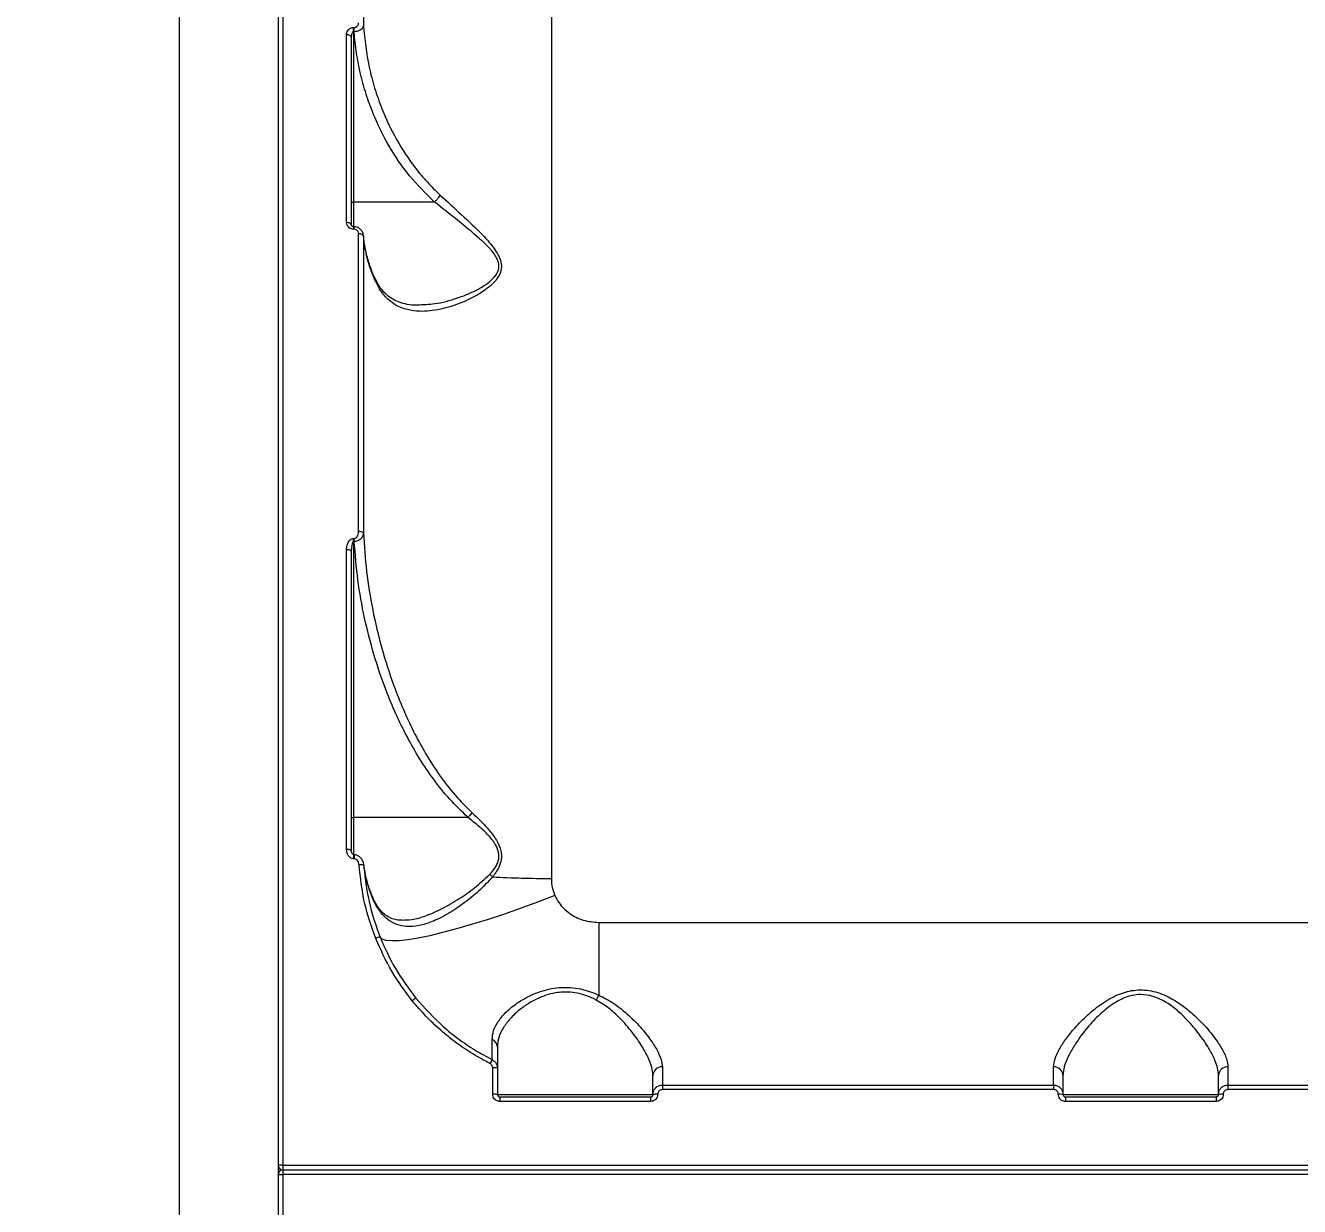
# Model space of a CAD drawing. Header units: millimetres. Extents: x -7735 to 7893, y -6545 to 6034.
# Drawn here: x -2533.8 to -2263.5, y -2176.6 to -1926 of the extents above; entities that cross this region are included whole.
import ezdxf

# ---------------------------------------------------------------- set-up
doc = ezdxf.new("R2010")
doc.units = ezdxf.units.MM
for name, color, linetype in [('DIKOM_ОБЪЕКТ', 7, 'Continuous'), ('DIKOM_РАЗМЕР_ЗОНА', 7, 'Continuous'), ('DIKOM_РАЗМЕР_ОБЪЕКТА', 7, 'Continuous')]:
    doc.layers.add(name, color=color, linetype=linetype)
doc.styles.add('style1', font='arial.ttf', dxfattribs={"width": 0.8})
doc.dimstyles.new('1-50', dxfattribs={"dimtxt": 300, "dimasz": 200, "dimexe": 100, "dimexo": 0, "dimgap": 100, "dimtad": 1, "dimtxsty": 'style1', "dimcen": 200, "dimclrd": 7, "dimclre": 7, "dimclrt": 7, "dimadec": 1, "dimazin": 2, "dimtfac": 1, "dimtmove": 0, "dimatfit": 2, "dimfxl": 0, "dimlwd": 25, "dimlwe": 18, "dimarcsym": 0})

# ---------------------------------------------------------------- blocks, each defined once
blk = doc.blocks.new('*D0')
at = {"layer": 'Defpoints', "color": 0, "transparency": 16777216}
for p in [(5893.22, 882.1), (-4595.74, 266.13), (5893.22, -5840.17)]:
    blk.add_point(p, dxfattribs=at)
at = {"layer": 'DIKOM_РАЗМЕР_ОБЪЕКТА', "color": 7, "lineweight": 18, "transparency": 16777216}
for p, q in [((5893.22, 882.1), (5893.22, -5940.17)), ((-4595.74, 266.13), (-4595.74, -5940.17))]:
    blk.add_line(p, q, dxfattribs=at)
at = {"layer": 'DIKOM_РАЗМЕР_ОБЪЕКТА', "color": 7, "lineweight": 25, "transparency": 16777216}
blk.add_line((-4395.74, -5840.17), (5693.22, -5840.17), dxfattribs=at)
at = {"layer": 'DIKOM_РАЗМЕР_ОБЪЕКТА', "color": 7, "transparency": 16777216}
for points in [[(-4395.74, -5806.84), (-4395.74, -5873.51), (-4595.74, -5840.17)], [(5693.22, -5806.84), (5693.22, -5873.51), (5893.22, -5840.17)]]:
    blk.add_solid(points, dxfattribs=at)
at = {"layer": 'DIKOM_РАЗМЕР_ОБЪЕКТА', "color": 7, "transparency": 16777216, "insert": (648.74, -5587), "char_height": 300, "attachment_point": 5, "style": 'style1'}
blk.add_mtext('10450', dxfattribs=at)
blk = doc.blocks.new('*D1')
at = {"layer": 'Defpoints', "color": 0, "transparency": 16777216}
for p in [(-1659.72, 4539.04), (-6635.97, -4006.79), (-1659.72, -4006.79)]:
    blk.add_point(p, dxfattribs=at)
at = {"layer": 'DIKOM_РАЗМЕР_ОБЪЕКТА', "color": 7, "lineweight": 18, "transparency": 16777216}
for p, q in [((-1659.72, 4539.04), (-6735.97, 4539.04)), ((-1659.72, -4006.79), (-6735.97, -4006.79))]:
    blk.add_line(p, q, dxfattribs=at)
at = {"layer": 'DIKOM_РАЗМЕР_ОБЪЕКТА', "color": 7, "lineweight": 25, "transparency": 16777216}
blk.add_line((-6635.97, 4339.04), (-6635.97, -3806.79), dxfattribs=at)
at = {"layer": 'DIKOM_РАЗМЕР_ОБЪЕКТА', "color": 7, "transparency": 16777216}
for points in [[(-6669.31, 4339.04), (-6602.64, 4339.04), (-6635.97, 4539.04)], [(-6669.31, -3806.79), (-6602.64, -3806.79), (-6635.97, -4006.79)]]:
    blk.add_solid(points, dxfattribs=at)
at = {"layer": 'DIKOM_РАЗМЕР_ОБЪЕКТА', "color": 7, "transparency": 16777216, "insert": (-6889.14, 266.13), "char_height": 300, "attachment_point": 5, "rotation": 90, "style": 'style1'}
blk.add_mtext('8550', dxfattribs=at)
blk = doc.blocks.new('*D2')
at = {"layer": 'Defpoints', "color": 0, "transparency": 16777216}
for p in [(-1994.19, 6033.86), (-7284.85, -5501.61), (-1994.19, -5501.61)]:
    blk.add_point(p, dxfattribs=at)
at = {"layer": 'DIKOM_РАЗМЕР_ЗОНА', "color": 7, "lineweight": 18, "transparency": 16777216}
for p, q in [((-1994.19, 6033.86), (-7384.85, 6033.86)), ((-1994.19, -5501.61), (-7384.85, -5501.61))]:
    blk.add_line(p, q, dxfattribs=at)
at = {"layer": 'DIKOM_РАЗМЕР_ЗОНА', "color": 7, "lineweight": 25, "transparency": 16777216}
blk.add_line((-7284.85, 5833.86), (-7284.85, -5301.61), dxfattribs=at)
at = {"layer": 'DIKOM_РАЗМЕР_ЗОНА', "color": 7, "transparency": 16777216}
for points in [[(-7318.18, 5833.86), (-7251.52, 5833.86), (-7284.85, 6033.86)], [(-7318.18, -5301.61), (-7251.52, -5301.61), (-7284.85, -5501.61)]]:
    blk.add_solid(points, dxfattribs=at)
at = {"layer": 'DIKOM_РАЗМЕР_ЗОНА', "color": 7, "transparency": 16777216, "insert": (-7538.02, 266.13), "char_height": 300, "attachment_point": 5, "rotation": 90, "style": 'style1'}
blk.add_mtext('11550', dxfattribs=at)
blk = doc.blocks.new('*D3')
at = {"layer": 'Defpoints', "color": 0, "transparency": 16777216}
for p in [(-6112.56, 266.13), (7893.22, 266.13), (7893.22, -6445.11)]:
    blk.add_point(p, dxfattribs=at)
at = {"layer": 'DIKOM_РАЗМЕР_ЗОНА', "color": 7, "lineweight": 18, "transparency": 16777216}
for p, q in [((-6112.56, 266.13), (-6112.56, -6545.11)), ((7893.22, 266.13), (7893.22, -6545.11))]:
    blk.add_line(p, q, dxfattribs=at)
at = {"layer": 'DIKOM_РАЗМЕР_ЗОНА', "color": 7, "lineweight": 25, "transparency": 16777216}
blk.add_line((-5912.56, -6445.11), (7693.22, -6445.11), dxfattribs=at)
at = {"layer": 'DIKOM_РАЗМЕР_ЗОНА', "color": 7, "transparency": 16777216}
for points in [[(-5912.56, -6411.77), (-5912.56, -6478.44), (-6112.56, -6445.11)], [(7693.22, -6411.77), (7693.22, -6478.44), (7893.22, -6445.11)]]:
    blk.add_solid(points, dxfattribs=at)
at = {"layer": 'DIKOM_РАЗМЕР_ЗОНА', "color": 7, "transparency": 16777216, "insert": (890.33, -6191.83), "char_height": 300, "attachment_point": 5, "style": 'style1'}
blk.add_mtext('13950', dxfattribs=at)

msp = doc.modelspace()

# ---------------------------------------------------------------- linework, layer by layer
at = {"layer": 'DIKOM_ОБЪЕКТ', "color": 7, "linetype": 'Continuous', "lineweight": 15}
for p, q in [((-2479.19, -1748.875), (-2479.19, -2167.872)), ((-2422.24, -1786.875), (-2422.24, -2107.027)), ((-2501.19, -1838.097), (-2501.19, -2499.653)), ((-2480.19, -1838.097), (-2480.19, -2499.653)), ((-2462.133, -1860.208), (-2462.133, -1926.039)), ((-2464.19, -1926.468), (-2464.087, -1926.468)), ((-2464.19, -1927.368), (-2464.19, -1926.468)), ((-2464.087, -1927.368), (-2464.087, -1926.468)), ((-2465.69, -1967.853), (-2465.69, -1927.99)), ((-2464.69, -1928.563), (-2464.69, -1968.331)), ((-2464.19, -1927.368), (-2464.19, -1963.522)), ((-2464.087, -1927.368), (-2464.19, -1927.368)), ((-2447.03, -1963.522), (-2464.19, -1963.522)), ((-2464.19, -1963.522), (-2464.19, -1968.746)), ((-2464.157, -1968.745), (-2464.19, -1968.745)), ((-2464.19, -1968.745), (-2464.19, -1969.269)), ((-2464.157, -1969.269), (-2464.19, -1969.269)), ((-2464.157, -1968.745), (-2464.157, -1969.269)), ((-2463.13, -2033.42), (-2463.13, -1970.242)), ((-2462.066, -1970.97), (-2462.101, -1970.546)), ((-2462.133, -1970.68), (-2462.133, -2033.719)), ((-2464.19, -2034.894), (-2464.068, -2034.894)), ((-2464.19, -2035.533), (-2464.19, -2034.894)), ((-2464.068, -2035.533), (-2464.068, -2034.894)), ((-2465.69, -2100.899), (-2465.69, -2037.261)), ((-2464.69, -2037.574), (-2464.69, -2101.061)), ((-2464.19, -2035.533), (-2464.19, -2094.063)), ((-2464.068, -2035.533), (-2464.19, -2035.533)), ((-2439.942, -2094.063), (-2464.19, -2094.063)), ((-2464.19, -2094.063), (-2464.19, -2102.031)), ((-2464.103, -2102.012), (-2464.19, -2102.012)), ((-2464.19, -2102.012), (-2464.19, -2102.855)), ((-2464.103, -2102.855), (-2464.19, -2102.855)), ((-2464.103, -2102.012), (-2464.103, -2102.855)), ((-2412.19, -2116.372), (-2062.19, -2116.372)), ((-2412.19, -2116.372), (-2412.19, -2131.781)), ((-2434.69, -2152.837), (-2434.69, -2147.21)), ((-2433.69, -2147.262), (-2433.69, -2152.875)), ((-2400.69, -2152.875), (-2400.69, -2148.824)), ((-2398.69, -2147.017), (-2398.69, -2150.875)), ((-2315.69, -2150.875), (-2315.69, -2147.017)), ((-2313.69, -2148.824), (-2313.69, -2152.875)), ((-2280.69, -2152.875), (-2280.69, -2148.824)), ((-2278.69, -2147.017), (-2278.69, -2150.875)), ((-2398.69, -2150.875), (-2398.69, -2151.834)), ((-2398.69, -2150.875), (-2315.69, -2150.875)), ((-2315.69, -2150.875), (-2315.69, -2151.834)), ((-2278.69, -2150.875), (-2278.69, -2151.834)), ((-2278.69, -2150.875), (-2195.69, -2150.875)), ((-2433.69, -2152.875), (-2400.69, -2152.875)), ((-2433.19, -2153.375), (-2433.19, -2154.34)), ((-2433.19, -2153.375), (-2401.19, -2153.375)), ((-2401.19, -2154.34), (-2433.19, -2154.34)), ((-2401.19, -2153.375), (-2401.19, -2154.34)), ((-2315.69, -2151.834), (-2398.69, -2151.834)), ((-2313.69, -2152.875), (-2280.69, -2152.875)), ((-2313.19, -2153.375), (-2313.19, -2154.34)), ((-2313.19, -2153.375), (-2281.19, -2153.375)), ((-2281.19, -2154.34), (-2313.19, -2154.34)), ((-2281.19, -2153.375), (-2281.19, -2154.34)), ((-2195.69, -2151.834), (-2278.69, -2151.834)), ((-2479.19, -2167.872), (-1995.19, -2167.872)), ((-2479.19, -2167.872), (-2479.19, -2168.875)), ((-2479.19, -2168.875), (-1995.19, -2168.875)), ((-2479.19, -2168.875), (-2479.19, -2169.877)), ((-1995.19, -2169.877), (-2479.19, -2169.877)), ((-2479.19, -2169.877), (-2479.19, -2588.875))]:
    msp.add_line(p, q, dxfattribs=at)
at = {"layer": 'DIKOM_ОБЪЕКТ', "color": 7, "linetype": 'Continuous', "lineweight": 15, "flags": 128}
for points in [[(-2464.69, -1928.563), (-2464.71, -1928.451), (-2464.766, -1928.344), (-2464.859, -1928.244), (-2464.983, -1928.157), (-2465.135, -1928.086), (-2465.308, -1928.033), (-2465.495, -1928), (-2465.69, -1927.99)], [(-2464.69, -1963.683), (-2464.681, -1963.652), (-2464.652, -1963.622), (-2464.606, -1963.594), (-2464.544, -1963.569), (-2464.468, -1963.549), (-2464.381, -1963.534), (-2464.288, -1963.525), (-2464.19, -1963.522)], [(-2464.69, -1968.331), (-2464.71, -1968.238), (-2464.766, -1968.148), (-2464.859, -1968.066), (-2464.983, -1967.993), (-2465.135, -1967.934), (-2465.308, -1967.889), (-2465.495, -1967.862), (-2465.69, -1967.853)], [(-2462.133, -1970.68), (-2462.164, -1970.593), (-2462.229, -1970.51), (-2462.325, -1970.434), (-2462.45, -1970.368), (-2462.598, -1970.314), (-2462.765, -1970.274), (-2462.944, -1970.25), (-2463.13, -1970.242)], [(-2464.69, -2037.574), (-2464.71, -2037.513), (-2464.766, -2037.454), (-2464.859, -2037.4), (-2464.983, -2037.352), (-2465.135, -2037.314), (-2465.308, -2037.285), (-2465.495, -2037.267), (-2465.69, -2037.261)], [(-2464.69, -2094.223), (-2464.681, -2094.191), (-2464.652, -2094.162), (-2464.606, -2094.134), (-2464.544, -2094.11), (-2464.468, -2094.09), (-2464.381, -2094.075), (-2464.288, -2094.066), (-2464.19, -2094.063)], [(-2421.481, -2110.669), (-2425.175, -2112.075), (-2428.832, -2113.408), (-2432.417, -2114.653), (-2435.893, -2115.799), (-2439.228, -2116.834), (-2442.387, -2117.748), (-2445.34, -2118.532), (-2448.057, -2119.178), (-2450.512, -2119.68), (-2452.681, -2120.033), (-2454.541, -2120.233), (-2456.075, -2120.278), (-2457.267, -2120.169), (-2458.106, -2119.905), (-2458.584, -2119.491)]]:
    msp.add_lwpolyline(points, dxfattribs=at)
at = {"layer": 'DIKOM_ОБЪЕКТ', "color": 7, "linetype": 'Continuous', "lineweight": 15}
for centre, radius, start, end in [((-2462.928, -2034.56), 1.157, 46.5787, 100.04543), ((-2465.447, -2102.567), 1.685, 63.31262, 98.29483), ((-2462.679, -2106.099), 1.966, 70.70214, 100.12056), ((-2438.883, -2111.128), 6.076, 46.72991, 54.35587), ((-2422.359, -1870.563), 236.464, 267.00398, 270.02871), ((-2458.428, -2121.866), 2.381, 93.76242, 117.08521), ((-2449.333, -2135.588), 3.557, 117.46175, 132.78658), ((-2405.848, -2135.723), 7.468, 148.13731, 157.17503), ((-2435.45, -2142.829), 1.761, 1.82009, 68.86492), ((-2426.6, -2150.433), 9.57, 148.812, 154.51654), ((-2434.44, -2152.076), 4.872, 81.15423, 92.94927), ((-2398.782, -2148.926), 1.911, 87.24951, 176.94265), ((-2315.599, -2148.926), 1.911, 3.05735, 92.75049), ((-2278.782, -2148.926), 1.911, 87.23957, 176.95258), ((-2434.44, -2159.393), 6.561, 83.44168, 92.18881), ((-2399.941, -2159.401), 6.57, 87.81547, 96.55301), ((-2314.44, -2159.395), 6.563, 83.44321, 92.18727), ((-2279.941, -2159.393), 6.561, 87.81119, 96.55832), ((-2479.414, -2283.901), 116.029, 89.88964, 90.38353), ((-2479.19, -2167.875), 1, 180, 270), ((-2479.19, -2169.875), 1, 90, 180), ((-2479.43, -2060.652), 109.225, 269.60109, 270.12575)]:
    msp.add_arc(centre, radius, start, end, dxfattribs=at)
for points, knots in [([(-2465.69, -1927.99), (-2465.69, -1927.961), (-2465.687, -1927.754), (-2465.603, -1927.399), (-2465.35, -1926.987), (-2465.017, -1926.697), (-2464.626, -1926.506), (-2464.336, -1926.481), (-2464.19, -1926.468)], [0, 0, 0, 0, 0.0392465, 0.2872496, 0.4952069, 0.6710436, 0.8352987, 1, 1, 1, 1]), ([(-2464.087, -1926.468), (-2463.992, -1926.46), (-2463.804, -1926.444), (-2463.552, -1926.321), (-2463.342, -1926.136), (-2463.185, -1925.877), (-2463.133, -1925.653), (-2463.131, -1925.522), (-2463.13, -1925.502)], [0, 0, 0, 0, 0.1672959, 0.3344424, 0.5090708, 0.7130548, 0.9577355, 1, 1, 1, 1]), ([(-2462.133, -1926.039), (-2462.135, -1926.065), (-2462.145, -1926.238), (-2462.263, -1926.541), (-2462.592, -1926.889), (-2463.021, -1927.144), (-2463.527, -1927.318), (-2463.899, -1927.351), (-2464.087, -1927.368)], [0, 0, 0, 0, 0.03912439, 0.26832472, 0.46640023, 0.64367032, 0.81995293, 1, 1, 1, 1]), ([(-2462.133, -1926.039), (-2461.823, -1929.003), (-2461.355, -1933.485), (-2459.791, -1939.327), (-2457.988, -1944.503), (-2455.231, -1950.32), (-2451.817, -1955.487), (-2448.6, -1959.352), (-2446.765, -1961.13), (-2445.848, -1962.018)], [0, 0, 0, 0, 0.222714, 0.3367333, 0.4507482, 0.631006, 0.8132755, 0.906648, 1, 1, 1, 1]), ([(-2464.19, -1927.368), (-2464.216, -1927.37), (-2464.267, -1927.376), (-2464.367, -1927.434), (-2464.477, -1927.564), (-2464.582, -1927.793), (-2464.663, -1928.111), (-2464.689, -1928.38), (-2464.69, -1928.541), (-2464.69, -1928.563)], [0, 0, 0, 0, 0.0552293, 0.1098468, 0.2436621, 0.4175469, 0.6517764, 0.951856, 1, 1, 1, 1]), ([(-2447.027, -1963.521), (-2448.858, -1961.714), (-2452.568, -1958.053), (-2456.835, -1951.645), (-2459.736, -1945.735), (-2461.591, -1940.607), (-2462.778, -1936.292), (-2463.653, -1931.874), (-2463.942, -1928.87), (-2464.087, -1927.368)], [0, 0, 0, 0, 0.1852046, 0.3752232, 0.5580276, 0.6672723, 0.7765216, 0.8882609, 1, 1, 1, 1]), ([(-2445.848, -1962.018), (-2444.351, -1963.39), (-2441.319, -1966.169), (-2437.447, -1969.805), (-2434.922, -1972.584), (-2433.666, -1974.38), (-2432.968, -1975.836), (-2432.742, -1977.361), (-2433.171, -1979.027), (-2434.027, -1980.165), (-2435.574, -1981.708), (-2437.855, -1983.275), (-2441.582, -1985.091), (-2445.8, -1986.421), (-2449.701, -1986.838), (-2452.854, -1986.42), (-2455.115, -1985.538), (-2456.999, -1984.146), (-2458.38, -1982.546), (-2459.081, -1981.229), (-2459.374, -1980.677)], [0, 0, 0, 0, 0.0952082, 0.1929579, 0.2448012, 0.2710708, 0.2981704, 0.3242905, 0.3503882, 0.3910764, 0.4019418, 0.471963, 0.5438104, 0.6393952, 0.7378511, 0.7988545, 0.8613646, 0.9113753, 0.9628381, 1, 1, 1, 1]), ([(-2445.848, -1962.018), (-2445.875, -1962.066), (-2445.963, -1962.221), (-2446.19, -1962.556), (-2446.564, -1963.035), (-2446.873, -1963.359), (-2447.027, -1963.521)], [0, 0, 0, 0, 0.1074253, 0.3494945, 0.6747569, 1, 1, 1, 1]), ([(-2450.688, -1985.294), (-2449.46, -1985.266), (-2446.699, -1985.204), (-2442.613, -1984.073), (-2438.658, -1982.564), (-2436.278, -1981.169), (-2434.629, -1979.794), (-2433.732, -1978.809), (-2433.264, -1977.308), (-2433.502, -1975.977), (-2434.169, -1974.761), (-2434.812, -1973.951), (-2435.887, -1972.737), (-2438.228, -1970.548), (-2442.255, -1967.263), (-2445.438, -1964.769), (-2447.03, -1963.522)], [0, 0, 0, 0, 0.1104988, 0.2485065, 0.3481929, 0.4475009, 0.4623415, 0.5166427, 0.5502396, 0.583702, 0.6157812, 0.6480651, 0.654924, 0.7267034, 0.8632997, 1, 1, 1, 1]), ([(-2447.03, -1963.522), (-2447.03, -1963.522), (-2447.029, -1963.522), (-2447.028, -1963.522), (-2447.027, -1963.521), (-2447.027, -1963.521)], [0, 0, 0, 0, 0.398622, 0.7563855, 1, 1, 1, 1]), ([(-2464.19, -1969.269), (-2464.266, -1969.266), (-2464.512, -1969.255), (-2464.927, -1969.119), (-2465.346, -1968.801), (-2465.635, -1968.357), (-2465.672, -1968.021), (-2465.69, -1967.853)], [0, 0, 0, 0, 0.0931189, 0.3039078, 0.5302291, 0.7651734, 1, 1, 1, 1]), ([(-2464.19, -1968.741), (-2464.215, -1968.742), (-2464.284, -1968.743), (-2464.396, -1968.711), (-2464.514, -1968.652), (-2464.615, -1968.558), (-2464.682, -1968.445), (-2464.68, -1968.37), (-2464.679, -1968.331)], [0, 0, 0, 0, 0.067645, 0.185643, 0.3241306, 0.5015224, 0.7458432, 1, 1, 1, 1]), ([(-2462.142, -1970.565), (-2462.142, -1970.55), (-2462.127, -1970.296), (-2462.324, -1969.803), (-2462.776, -1969.211), (-2463.433, -1968.812), (-2463.926, -1968.776), (-2464.158, -1968.759)], [0, 0, 0, 0, 0.015502, 0.2612945, 0.5139296, 0.7710265, 1, 1, 1, 1]), ([(-2463.13, -1970.242), (-2463.143, -1970.127), (-2463.169, -1969.897), (-2463.366, -1969.594), (-2463.653, -1969.374), (-2463.938, -1969.279), (-2464.107, -1969.272), (-2464.157, -1969.269)], [0, 0, 0, 0, 0.2336671, 0.4672876, 0.6955945, 0.908754, 1, 1, 1, 1]), ([(-2459.374, -1980.677), (-2459.501, -1980.403), (-2460.299, -1978.688), (-2461.485, -1975.378), (-2461.914, -1972.266), (-2462.133, -1970.68)], [0, 0, 0, 0, 0.0849873, 0.5334646, 1, 1, 1, 1]), ([(-2459.433, -1980.14), (-2459.451, -1980.107), (-2459.947, -1979.203), (-2460.656, -1977.349), (-2461.507, -1974.586), (-2461.963, -1972.446), (-2462.048, -1971.233), (-2462.066, -1970.97)], [0, 0, 0, 0, 0.0114424, 0.3103668, 0.6119767, 0.9158171, 1, 1, 1, 1]), ([(-2459.374, -1980.677), (-2459.371, -1980.657), (-2459.345, -1980.496), (-2459.337, -1980.299), (-2459.433, -1980.174), (-2459.451, -1980.151)], [0, 0, 0, 0, 0.103608, 0.8366305, 1, 1, 1, 1]), ([(-2450.675, -1985.402), (-2450.743, -1985.406), (-2451.496, -1985.443), (-2452.803, -1985.255), (-2454.494, -1984.832), (-2455.926, -1984.165), (-2457.135, -1983.291), (-2458.165, -1982.197), (-2458.913, -1981.165), (-2459.288, -1980.395), (-2459.425, -1980.114)], [0, 0, 0, 0, 0.017572, 0.1926792, 0.3631478, 0.5134463, 0.6719542, 0.8049017, 0.9285708, 1, 1, 1, 1]), ([(-2465.69, -2037.261), (-2465.669, -2036.95), (-2465.627, -2036.354), (-2465.317, -2035.62), (-2464.928, -2035.169), (-2464.558, -2034.937), (-2464.313, -2034.909), (-2464.19, -2034.894)], [0, 0, 0, 0, 0.3089146, 0.5923657, 0.7697475, 0.8844674, 1, 1, 1, 1]), ([(-2464.068, -2034.894), (-2463.989, -2034.885), (-2463.831, -2034.868), (-2463.596, -2034.721), (-2463.356, -2034.439), (-2463.168, -2033.983), (-2463.143, -2033.614), (-2463.13, -2033.42)], [0, 0, 0, 0, 0.1189975, 0.2373882, 0.4123319, 0.6910112, 1, 1, 1, 1]), ([(-2462.133, -2033.719), (-2462.168, -2033.955), (-2462.236, -2034.417), (-2462.65, -2034.974), (-2463.139, -2035.311), (-2463.605, -2035.491), (-2463.911, -2035.519), (-2464.068, -2035.533)], [0, 0, 0, 0, 0.2736077, 0.5372438, 0.7207923, 0.8565198, 1, 1, 1, 1]), ([(-2462.133, -2033.719), (-2461.949, -2036.449), (-2461.58, -2041.907), (-2460.238, -2050.079), (-2458.324, -2058.202), (-2455.538, -2066.87), (-2452.353, -2074.318), (-2448.983, -2080.539), (-2446.04, -2085.111), (-2442.81, -2089.367), (-2440.285, -2091.878), (-2439.094, -2093.063)], [0, 0, 0, 0, 0.126975, 0.2539548, 0.3836721, 0.513374, 0.6746722, 0.7565602, 0.8384275, 0.9238199, 1, 1, 1, 1]), ([(-2464.19, -2035.533), (-2464.207, -2035.535), (-2464.245, -2035.54), (-2464.309, -2035.585), (-2464.422, -2035.729), (-2464.653, -2036.39), (-2464.674, -2037.044), (-2464.69, -2037.574)], [0, 0, 0, 0, 0.0232918, 0.0519472, 0.104189, 0.2733889, 1, 1, 1, 1]), ([(-2439.934, -2094.06), (-2441.247, -2092.812), (-2443.889, -2090.301), (-2447.254, -2086.056), (-2450.264, -2081.6), (-2452.92, -2076.939), (-2455.28, -2072.105), (-2457.693, -2066.302), (-2459.987, -2059.52), (-2461.967, -2051.686), (-2463.41, -2043.681), (-2463.849, -2038.249), (-2464.068, -2035.533)], [0, 0, 0, 0, 0.0822804, 0.1655637, 0.2475152, 0.3294882, 0.4129251, 0.496368, 0.620903, 0.7454529, 0.8727284, 1, 1, 1, 1]), ([(-2439.942, -2094.063), (-2439.941, -2094.063), (-2439.939, -2094.063), (-2439.936, -2094.062), (-2439.935, -2094.061), (-2439.934, -2094.06)], [0, 0, 0, 0, 0.4369887, 0.7824586, 1, 1, 1, 1]), ([(-2435.342, -2106.19), (-2434.846, -2105.632), (-2433.995, -2104.673), (-2433.344, -2103.039), (-2433.35, -2101.917), (-2433.61, -2100.749), (-2434.354, -2099.308), (-2435.846, -2097.562), (-2437.783, -2095.787), (-2439.179, -2094.673), (-2439.942, -2094.063)], [0, 0, 0, 0, 0.150409, 0.2579093, 0.3420676, 0.3655513, 0.4904991, 0.64881, 0.8079247, 1, 1, 1, 1]), ([(-2439.094, -2093.063), (-2439.116, -2093.093), (-2439.236, -2093.258), (-2439.508, -2093.605), (-2439.782, -2093.898), (-2439.934, -2094.06)], [0, 0, 0, 0, 0.09278168, 0.4977493, 1, 1, 1, 1]), ([(-2439.094, -2093.063), (-2438.366, -2093.745), (-2437.027, -2095), (-2435.191, -2097.014), (-2433.754, -2098.983), (-2432.865, -2101.036), (-2432.771, -2103.006), (-2433.416, -2104.954), (-2434.243, -2106.065), (-2434.718, -2106.704)], [0, 0, 0, 0, 0.1839956, 0.3384028, 0.4956222, 0.6241614, 0.7374532, 0.849205, 1, 1, 1, 1]), ([(-2464.19, -2102.855), (-2464.33, -2102.84), (-2464.608, -2102.81), (-2465.015, -2102.565), (-2465.391, -2102.139), (-2465.645, -2101.547), (-2465.676, -2101.104), (-2465.69, -2100.899)], [0, 0, 0, 0, 0.1522542, 0.3040442, 0.508015, 0.7732197, 1, 1, 1, 1]), ([(-2464.149, -2102.007), (-2464.164, -2102.01), (-2464.195, -2102.016), (-2464.253, -2102.003), (-2464.341, -2101.958), (-2464.476, -2101.827), (-2464.622, -2101.555), (-2464.697, -2101.275), (-2464.685, -2101.094), (-2464.683, -2101.062)], [0, 0, 0, 0, 0.0360138, 0.0772252, 0.1418355, 0.2912726, 0.5429456, 0.9184183, 1, 1, 1, 1]), ([(-2462.052, -2104.095), (-2462.054, -2104.054), (-2462.07, -2103.702), (-2462.311, -2103.118), (-2462.809, -2102.474), (-2463.419, -2102.121), (-2463.878, -2101.977), (-2464.097, -2102.015), (-2464.104, -2102.016)], [0, 0, 0, 0, 0.0381111, 0.3330926, 0.5749752, 0.7909129, 0.9935606, 1, 1, 1, 1]), ([(-2463.024, -2104.164), (-2463.049, -2103.998), (-2463.097, -2103.669), (-2463.325, -2103.263), (-2463.61, -2102.997), (-2463.875, -2102.872), (-2464.039, -2102.86), (-2464.103, -2102.855)], [0, 0, 0, 0, 0.2718282, 0.538857, 0.7375236, 0.8965356, 1, 1, 1, 1]), ([(-2459.512, -2119.746), (-2460.395, -2117.245), (-2462.185, -2112.178), (-2462.742, -2106.858), (-2463.024, -2104.164)], [0, 0, 0, 0, 0.4937646, 1, 1, 1, 1]), ([(-2462.029, -2104.244), (-2461.762, -2106.815), (-2461.22, -2112.021), (-2459.47, -2116.98), (-2458.584, -2119.491)], [0, 0, 0, 0, 0.4937639, 1, 1, 1, 1]), ([(-2460.204, -2111.132), (-2460.575, -2110.146), (-2461.425, -2107.889), (-2461.811, -2105.558), (-2462.029, -2104.244)], [0, 0, 0, 0, 0.4365644, 1, 1, 1, 1]), ([(-2460.231, -2110.788), (-2460.35, -2110.522), (-2460.865, -2109.374), (-2461.453, -2107.275), (-2461.916, -2105.3), (-2462.01, -2104.23), (-2462.022, -2104.09)], [0, 0, 0, 0, 0.1225075, 0.529342, 0.9380492, 1, 1, 1, 1]), ([(-2434.718, -2106.704), (-2435.691, -2107.752), (-2437.64, -2109.849), (-2440.937, -2112.405), (-2444.242, -2114.633), (-2447.443, -2116.238), (-2450.365, -2117.146), (-2452.868, -2117.347), (-2455.043, -2116.897), (-2456.911, -2115.894), (-2458.543, -2114.246), (-2459.599, -2112.533), (-2460.093, -2111.389), (-2460.204, -2111.132)], [0, 0, 0, 0, 0.1039367, 0.2080595, 0.3213674, 0.4346144, 0.5351326, 0.6355693, 0.720263, 0.8048953, 0.8901542, 0.9753327, 1, 1, 1, 1]), ([(-2453.947, -2115.855), (-2453.258, -2115.844), (-2451.644, -2115.817), (-2448.782, -2114.979), (-2445.406, -2113.508), (-2441.923, -2111.455), (-2438.471, -2109.083), (-2436.391, -2107.16), (-2435.342, -2106.19)], [0, 0, 0, 0, 0.1232499, 0.2891697, 0.4732597, 0.6616166, 0.829237, 1, 1, 1, 1]), ([(-2422.24, -2107.027), (-2422.24, -2107.085), (-2422.236, -2107.726), (-2422.108, -2108.979), (-2421.693, -2110.098), (-2421.481, -2110.669)], [0, 0, 0, 0, 0.0468123, 0.5142677, 1, 1, 1, 1]), ([(-2460.266, -2110.807), (-2460.261, -2110.815), (-2460.204, -2110.892), (-2460.204, -2111.011), (-2460.204, -2111.116), (-2460.204, -2111.132)], [0, 0, 0, 0, 0.0890911, 0.8585456, 1, 1, 1, 1]), ([(-2453.939, -2115.886), (-2454.227, -2115.886), (-2454.975, -2115.888), (-2456.039, -2115.598), (-2457.118, -2115.068), (-2458.061, -2114.297), (-2458.913, -2113.304), (-2459.658, -2112.151), (-2460.077, -2111.199), (-2460.261, -2110.783)], [0, 0, 0, 0, 0.1067852, 0.2773206, 0.4563551, 0.6002272, 0.7388924, 0.8858368, 1, 1, 1, 1]), ([(-2421.481, -2110.669), (-2421.214, -2111.188), (-2420.465, -2112.643), (-2418.459, -2114.567), (-2415.509, -2116.083), (-2413.304, -2116.275), (-2412.19, -2116.372)], [0, 0, 0, 0, 0.1529577, 0.4283749, 0.7114376, 1, 1, 1, 1]), ([(-2451.749, -2132.978), (-2453.279, -2130.941), (-2456.373, -2126.821), (-2458.457, -2122.123), (-2459.512, -2119.746)], [0, 0, 0, 0, 0.494175, 1, 1, 1, 1]), ([(-2458.584, -2119.491), (-2457.576, -2121.762), (-2455.537, -2126.36), (-2452.506, -2130.392), (-2450.974, -2132.432)], [0, 0, 0, 0, 0.494158, 1, 1, 1, 1]), ([(-2450.974, -2132.432), (-2449.135, -2134.493), (-2446.35, -2137.615), (-2441.961, -2141.108), (-2438.475, -2143.498), (-2436.004, -2144.824), (-2434.786, -2145.478)], [0, 0, 0, 0, 0.39516751, 0.59866772, 0.80217279, 1, 1, 1, 1]), ([(-2434.815, -2141.187), (-2434.753, -2140.563), (-2434.627, -2139.315), (-2433.617, -2137.394), (-2432.04, -2135.491), (-2430.033, -2133.796), (-2427.751, -2132.356), (-2425.527, -2131.319), (-2423.292, -2130.604), (-2421.136, -2130.191), (-2418.863, -2130.095), (-2416.02, -2130.39), (-2413.784, -2131.083), (-2412.404, -2131.688), (-2412.19, -2131.781)], [0, 0, 0, 0, 0.1101011, 0.2202196, 0.3292877, 0.4383075, 0.5249635, 0.611512, 0.6753391, 0.7390956, 0.803998, 0.8688918, 0.9797312, 1, 1, 1, 1]), ([(-2412.731, -2132.826), (-2412.927, -2132.728), (-2414.182, -2132.101), (-2416.177, -2131.392), (-2418.681, -2131.089), (-2420.09, -2131.134), (-2421.517, -2131.314), (-2422.959, -2131.637), (-2425.031, -2132.405), (-2427.092, -2133.503), (-2429.213, -2135.024), (-2431.082, -2136.805), (-2432.554, -2138.801), (-2433.505, -2140.812), (-2433.628, -2142.119), (-2433.69, -2142.773)], [0, 0, 0, 0, 0.0201048, 0.1287298, 0.1863637, 0.2439951, 0.2548556, 0.3176691, 0.3805798, 0.4675447, 0.5546262, 0.6653715, 0.776164, 0.8880926, 1, 1, 1, 1]), ([(-2412.19, -2131.781), (-2411.167, -2132.304), (-2409.118, -2133.35), (-2406.273, -2135.627), (-2403.568, -2138.241), (-2401.348, -2140.966), (-2399.795, -2143.383), (-2398.864, -2145.401), (-2398.746, -2146.504), (-2398.69, -2147.017)], [0, 0, 0, 0, 0.1281529, 0.2567406, 0.4268136, 0.5968762, 0.7373081, 0.8775698, 1, 1, 1, 1]), ([(-2315.69, -2147.017), (-2315.626, -2146.462), (-2315.497, -2145.35), (-2314.571, -2143.373), (-2313.223, -2141.251), (-2311.337, -2138.875), (-2308.886, -2136.295), (-2305.799, -2133.737), (-2302.401, -2131.702), (-2299.278, -2130.749), (-2296.832, -2130.631), (-2294.956, -2130.843), (-2293.122, -2131.366), (-2291.007, -2132.287), (-2288.755, -2133.666), (-2286.105, -2135.767), (-2283.502, -2138.32), (-2281.294, -2141.038), (-2279.761, -2143.446), (-2278.856, -2145.435), (-2278.743, -2146.519), (-2278.69, -2147.017)], [0, 0, 0, 0, 0.0554767, 0.1110245, 0.1664987, 0.2220071, 0.2900229, 0.3579642, 0.4226771, 0.4774062, 0.5052464, 0.5330939, 0.5627111, 0.5923753, 0.640431, 0.6885803, 0.7603264, 0.8320605, 0.8909994, 0.9498667, 1, 1, 1, 1]), ([(-2280.69, -2148.824), (-2280.737, -2148.3), (-2280.84, -2147.156), (-2281.646, -2145.071), (-2283.012, -2142.549), (-2284.97, -2139.706), (-2287.283, -2137.034), (-2289.642, -2134.825), (-2291.646, -2133.375), (-2293.545, -2132.398), (-2295.477, -2131.745), (-2297.2, -2131.602), (-2298.83, -2131.794), (-2300.114, -2132.124), (-2302.305, -2133.069), (-2304.908, -2134.914), (-2307.642, -2137.587), (-2309.814, -2140.286), (-2311.491, -2142.771), (-2312.689, -2144.994), (-2313.517, -2147.067), (-2313.632, -2148.239), (-2313.69, -2148.824)], [0, 0, 0, 0, 0.0507134, 0.1106812, 0.1707206, 0.2435972, 0.3164721, 0.3642928, 0.4119927, 0.4404642, 0.4688607, 0.5101034, 0.5210897, 0.5472198, 0.5734059, 0.6369337, 0.7054984, 0.7741558, 0.8307618, 0.8873362, 0.9437049, 1, 1, 1, 1]), ([(-2435.238, -2146.316), (-2436.48, -2145.647), (-2438.963, -2144.31), (-2442.462, -2141.923), (-2445.79, -2139.247), (-2448.927, -2136.284), (-2450.809, -2134.08), (-2451.749, -2132.978)], [0, 0, 0, 0, 0.1976764, 0.3953761, 0.5930848, 0.7965393, 1, 1, 1, 1]), ([(-2400.69, -2148.824), (-2400.74, -2148.284), (-2400.846, -2147.128), (-2401.672, -2145.018), (-2403.044, -2142.495), (-2405.024, -2139.643), (-2407.405, -2136.912), (-2409.945, -2134.518), (-2411.793, -2133.396), (-2412.731, -2132.826)], [0, 0, 0, 0, 0.1227092, 0.2624588, 0.4060165, 0.5749233, 0.7482658, 0.8723735, 1, 1, 1, 1]), ([(-2434.786, -2145.478), (-2434.788, -2145.381), (-2434.791, -2145.186), (-2434.8, -2143.78), (-2434.809, -2142.298), (-2434.814, -2141.434), (-2434.815, -2141.187)], [0, 0, 0, 0, 0.3362357, 0.6822368, 0.9087908, 1, 1, 1, 1]), ([(-2433.69, -2142.773), (-2433.69, -2143.619), (-2433.69, -2145.361), (-2433.69, -2146.936), (-2433.69, -2147.152), (-2433.69, -2147.262)], [0, 0, 0, 0, 0.3175184, 0.6539165, 1, 1, 1, 1]), ([(-2434.786, -2145.478), (-2434.734, -2145.506), (-2434.485, -2145.641), (-2434.103, -2145.988), (-2433.757, -2146.586), (-2433.712, -2147.036), (-2433.69, -2147.262)], [0, 0, 0, 0, 0.08056487, 0.38705533, 0.69351296, 1, 1, 1, 1]), ([(-2434.69, -2147.21), (-2434.701, -2147.097), (-2434.724, -2146.872), (-2434.896, -2146.572), (-2435.088, -2146.398), (-2435.212, -2146.33), (-2435.238, -2146.316)], [0, 0, 0, 0, 0.306651, 0.6133333, 0.9193239, 1, 1, 1, 1]), ([(-2400.69, -2152.875), (-2400.681, -2152.727), (-2400.656, -2152.355), (-2400.416, -2151.792), (-2399.963, -2151.285), (-2399.364, -2150.941), (-2398.915, -2150.897), (-2398.69, -2150.875)], [0, 0, 0, 0, 0.1417387, 0.3564189, 0.5709548, 0.7854719, 1, 1, 1, 1]), ([(-2315.69, -2150.875), (-2315.543, -2150.884), (-2315.172, -2150.909), (-2314.61, -2151.148), (-2314.102, -2151.6), (-2313.757, -2152.2), (-2313.712, -2152.65), (-2313.69, -2152.875)], [0, 0, 0, 0, 0.1407052, 0.3554841, 0.5702523, 0.7851049, 1, 1, 1, 1]), ([(-2280.69, -2152.875), (-2280.68, -2152.727), (-2280.656, -2152.355), (-2280.416, -2151.792), (-2279.963, -2151.285), (-2279.364, -2150.941), (-2278.915, -2150.897), (-2278.69, -2150.875)], [0, 0, 0, 0, 0.1417364, 0.3564132, 0.5708949, 0.7854754, 1, 1, 1, 1]), ([(-2433.19, -2154.34), (-2433.3, -2154.333), (-2433.579, -2154.315), (-2434.001, -2154.134), (-2434.382, -2153.795), (-2434.64, -2153.344), (-2434.674, -2153.006), (-2434.69, -2152.837)], [0, 0, 0, 0, 0.140693, 0.355123, 0.5699381, 0.7849318, 1, 1, 1, 1]), ([(-2433.69, -2152.875), (-2433.685, -2152.931), (-2433.673, -2153.043), (-2433.588, -2153.193), (-2433.46, -2153.306), (-2433.32, -2153.366), (-2433.227, -2153.372), (-2433.19, -2153.375)], [0, 0, 0, 0, 0.2153214, 0.4305584, 0.645307, 0.8593277, 1, 1, 1, 1]), ([(-2399.69, -2152.837), (-2399.698, -2152.948), (-2399.716, -2153.227), (-2399.896, -2153.65), (-2400.235, -2154.031), (-2400.684, -2154.29), (-2401.022, -2154.323), (-2401.19, -2154.34)], [0, 0, 0, 0, 0.1418227, 0.3567329, 0.5712949, 0.7856766, 1, 1, 1, 1]), ([(-2401.19, -2153.375), (-2401.134, -2153.369), (-2401.022, -2153.358), (-2400.872, -2153.272), (-2400.759, -2153.145), (-2400.699, -2153.005), (-2400.693, -2152.912), (-2400.69, -2152.875)], [0, 0, 0, 0, 0.2140138, 0.4283129, 0.6430125, 0.8581241, 1, 1, 1, 1]), ([(-2398.69, -2151.834), (-2398.803, -2151.845), (-2399.027, -2151.867), (-2399.327, -2152.04), (-2399.553, -2152.294), (-2399.673, -2152.576), (-2399.685, -2152.762), (-2399.69, -2152.837)], [0, 0, 0, 0, 0.2141568, 0.428586, 0.6431017, 0.8580953, 1, 1, 1, 1]), ([(-2314.69, -2152.837), (-2314.701, -2152.724), (-2314.723, -2152.498), (-2314.896, -2152.198), (-2315.15, -2151.971), (-2315.431, -2151.851), (-2315.617, -2151.839), (-2315.69, -2151.834)], [0, 0, 0, 0, 0.2152015, 0.4301849, 0.6449786, 0.8594292, 1, 1, 1, 1]), ([(-2313.19, -2154.34), (-2313.301, -2154.333), (-2313.579, -2154.314), (-2314.001, -2154.135), (-2314.382, -2153.794), (-2314.64, -2153.344), (-2314.674, -2153.006), (-2314.69, -2152.837)], [0, 0, 0, 0, 0.1406038, 0.3551454, 0.5699025, 0.784914, 1, 1, 1, 1]), ([(-2313.69, -2152.875), (-2313.685, -2152.931), (-2313.674, -2153.043), (-2313.588, -2153.193), (-2313.461, -2153.306), (-2313.32, -2153.366), (-2313.227, -2153.372), (-2313.19, -2153.375)], [0, 0, 0, 0, 0.2153033, 0.4307195, 0.6452742, 0.8596084, 1, 1, 1, 1]), ([(-2279.69, -2152.837), (-2279.698, -2152.948), (-2279.716, -2153.227), (-2279.896, -2153.65), (-2280.235, -2154.031), (-2280.684, -2154.29), (-2281.022, -2154.323), (-2281.19, -2154.34)], [0, 0, 0, 0, 0.1418177, 0.3567373, 0.5713761, 0.7857673, 1, 1, 1, 1]), ([(-2281.19, -2153.375), (-2281.134, -2153.369), (-2281.022, -2153.358), (-2280.872, -2153.272), (-2280.759, -2153.145), (-2280.699, -2153.005), (-2280.693, -2152.912), (-2280.69, -2152.875)], [0, 0, 0, 0, 0.2140634, 0.4281467, 0.6428961, 0.8580576, 1, 1, 1, 1]), ([(-2278.69, -2151.834), (-2278.803, -2151.845), (-2279.027, -2151.867), (-2279.327, -2152.04), (-2279.553, -2152.294), (-2279.673, -2152.576), (-2279.685, -2152.762), (-2279.69, -2152.837)], [0, 0, 0, 0, 0.2142908, 0.428571, 0.6430705, 0.8581059, 1, 1, 1, 1])]:
    msp.add_open_spline(points, degree=3, knots=knots, dxfattribs=at)

# ---------------------------------------------------------------- dimensions: what is measured, and where the dimension line sits
at = {"layer": 'DIKOM_РАЗМЕР_ЗОНА'}
dim = msp.add_linear_dim(base=(-7284.85, -5501.612), p1=(-1994.19, 6033.862), p2=(-1994.19, -5501.612), angle=90, text='11550', dimstyle='1-50', dxfattribs=at)
dim.commit()
dim.dimension.update_dxf_attribs({"geometry": '*D2', "text_midpoint": (-7284.85, 266.125), "dimtype": 160})
dim = msp.add_linear_dim(base=(7893.216, -6445.106), p1=(-6112.558, 266.125), p2=(7893.216, 266.125), text='13950', dimstyle='1-50', dxfattribs=at)
dim.commit()
dim.dimension.update_dxf_attribs({"geometry": '*D3', "text_midpoint": (890.329, -6445.106), "dimtype": 160})
at = {"layer": 'DIKOM_РАЗМЕР_ОБЪЕКТА'}
dim = msp.add_linear_dim(base=(-6635.972, -4006.787), p1=(-1659.723, 4539.038), p2=(-1659.723, -4006.787), angle=90, text='8550', dimstyle='1-50', dxfattribs=at)
dim.commit()
dim.dimension.update_dxf_attribs({"geometry": '*D1', "text_midpoint": (-6635.972, 266.125), "dimtype": 160})
dim = msp.add_linear_dim(base=(5893.216, -5840.173), p1=(-4595.736, 266.125), p2=(5893.216, 882.098), text='10450', dimstyle='1-50', dxfattribs=at)
dim.commit()
dim.dimension.update_dxf_attribs({"geometry": '*D0', "text_midpoint": (648.74, -5840.173), "dimtype": 160})

doc.saveas('drawing.dxf')
